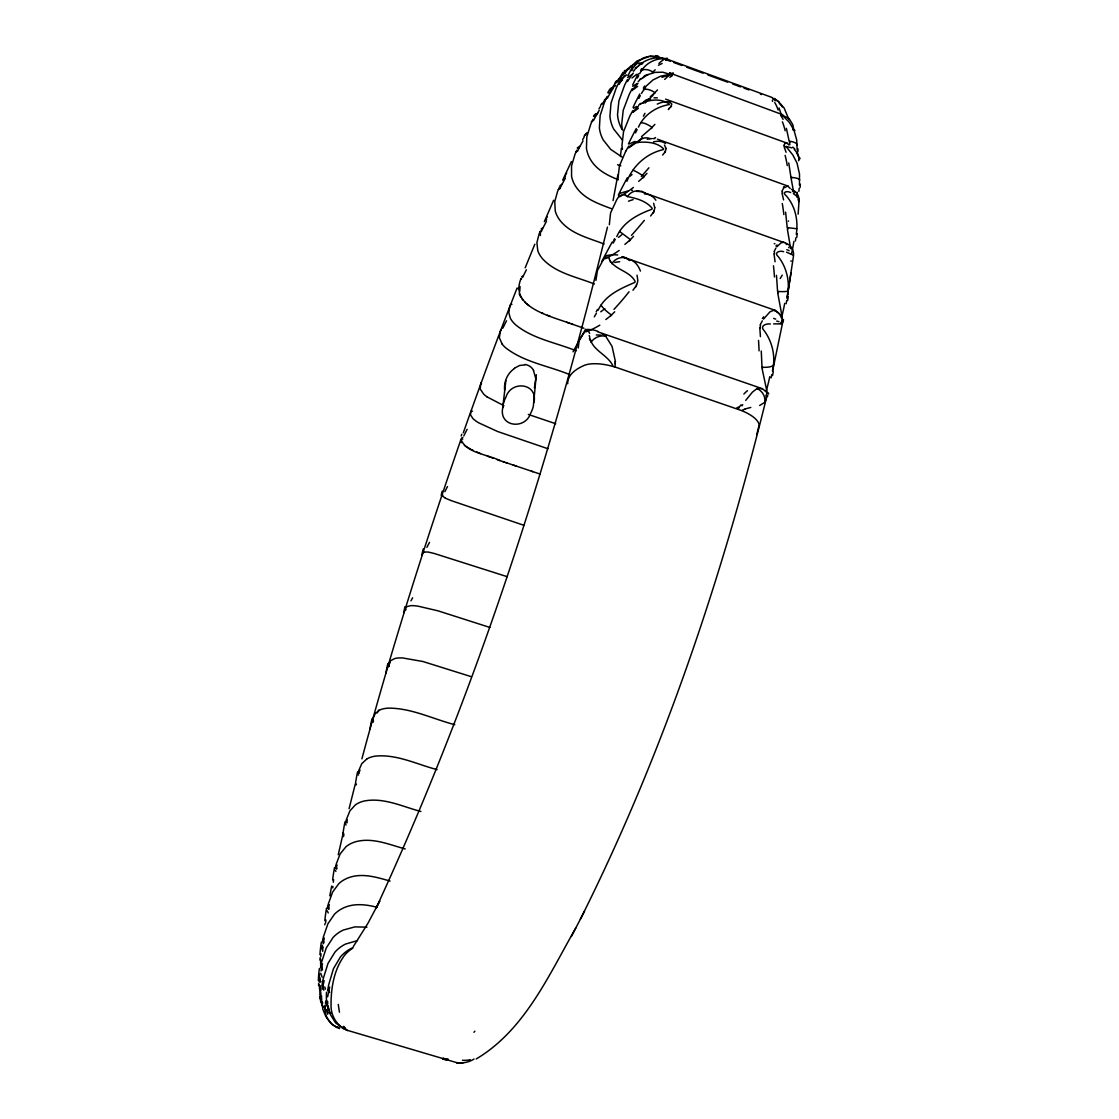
<?xml version="1.0" encoding="UTF-8"?>
<svg xmlns="http://www.w3.org/2000/svg" width="1119" height="1119" viewBox="0 0 1119 1119"><rect width="100%" height="100%" fill="white"/><g stroke="black" fill="none" stroke-linecap="round" stroke-linejoin="round"><path stroke-width="1.5" d="M321.489 995.784L321.531 998.414M569.767 323.321C550.632 316.201 508.977 306.844 521.104 278.393M518.293 289.01L518.293 288.087M759.815 327.727L760.416 336.623M797.162 149.904L796.7 139.959L793.861 129.86L789.468 122.544L782.405 115.299L787.706 117.817M320.663 965.347L320.691 958.913M322.845 1006.582L320.635 1001.295L320.342 995.938M325.237 1004.946C323.923 1012.737 327.126 1021.199 333.924 1025.48M625.675 151.331L619.408 165.99L617.912 178.928M799.428 185.139L799.525 174.102L797.036 163.108L792.853 155.009L786.028 146.449L791.916 147.876M319.321 982.272L319.419 979.447M319.391 975.516L319.474 974.229M505.886 380.558L502.711 407.848C498.752 427.024 525.273 430.018 530.63 413.275A33.528 30.856 7.6 0 0 533.329 406.281L536.309 374.711M461.532 438.634A84.359 15.638 19.9 0 0 461 439.403C466.203 453.209 487.856 454.328 500.025 460.622M533.973 402.448C538.113 383.09 511.285 380.026 505.984 397.007A33.444 30.731 4.8 0 0 503.326 404.015L502.711 407.848M796.28 234.305C798.406 220.863 795.469 206.469 786.447 196.021C781.314 192.09 787.063 190.482 790.713 192.58M320.803 956.619L321.013 953.682M798.141 214.163L799.064 200.581A12.015 11.526 -12.3 0 0 791.413 189.349M332.791 887.926L332.916 886.444M787.314 296.759C790.126 282.925 787.189 268.126 778.474 256.908C773.383 252.614 779.425 250.208 783.622 251.677M325.587 922.937L325.881 919.958M799.176 188.412L798.868 191.391M320.454 994.665L320.663 992.903M620.444 156.492L621.325 148.435M333.322 882.304L333.63 879.632M772.446 370.948C775.831 357.143 772.628 342.4 764.361 330.888C759.241 326.119 765.872 323.335 770.362 324.006M343.561 836.592L343.911 833.949M795.847 237.843L795.399 241.019M325.461 1003.267L325.783 1001.015M356.22 784.895L356.346 784.041M787.664 294.283L793.553 255.552A12.435 12.169 -40.1 0 0 785.286 242.977L640.963 191.643A12.547 11.386 -84.5 0 0 627.521 196.594L626.178 195.489M786.895 298.311L791.049 272.756M617.842 174.942L613.072 200.581M786.727 300.452L786.153 303.725M783.887 145.274L784.797 143.805M329.797 895.843L331.672 886.08M771.746 374.655L771.089 377.914M783.132 320.23L772.725 370.347M338.26 854.72L343.393 832.256M607.463 227.143C550.632 460.245 476.75 690.451 375.97 908.432L379.761 900.963L368.025 923.133L353.282 946.632M767.047 395.469C722.776 575.614 663.623 753.101 580.383 919.175M349.072 808.701L355.255 784.181M782.013 191.069L783.286 188.719M615.142 367.032L740.037 410.044A18.408 6.896 14.4 0 1 742.443 410.953A30.703 12.113 14.1 0 1 759.13 425.164L756.71 434.676M361.899 758.836C390.727 651.202 424.423 544.939 460.888 439.669M766.697 396.853L766.333 398.056M774.194 251.327L775.873 248.124M782.727 321.782L782.125 323.405A12.645 12.547 -58.9 0 0 774.096 310.089L769.886 311.907L763.522 319.097M534.392 387.971L535.777 378.614L533.497 370.529M760.221 324.804L762.305 320.831M798.546 160.772L798.924 159.499A11.596 10.505 0.3 0 0 796.476 152.995M463.28 432.829L470.581 412.184M765.816 399.581L764.795 402.225A12.813 12.407 31.8 0 0 757.004 388.573L752.416 392.14L745.716 400.392M509.788 306.676L517.076 288.059M525.189 267.805L534.84 244.194M544.338 221.646L553.625 200.259M798.994 200.888L798.56 201.882M562.661 180.173L571.403 161.542M511.929 304.312A4.154 2.042 21.7 0 0 510.39 305.151A474.274 44.83 -71.7 0 0 470.903 411.442L470.539 414.967L472.973 418.604A26.912 6.714 20 0 0 478.834 422.898L497.619 431.514L547.96 448.747M638.823 98.486L640.306 95.633M476.218 1058.952C524.699 1030.235 548.814 975.097 575.739 928.071M637.438 77.994L638.711 75.574M635.452 132.839L637.145 129.636M571.389 936.505L584.524 911.16M638.459 127.132C643.929 114.753 656.154 106.795 669.19 104.571A1.916 0.783 12.6 0 0 669.204 103.955C660.881 98.206 649.593 99.311 640.963 103.801M631.801 70.665L632.864 68.693M641.467 93.45L646.153 86.135L652.923 79.995L660.518 76.246L669.791 74.344L662.91 72.203L654.993 72.371L647.579 74.749L640.837 79.197M626.948 181.25C633.214 165.388 646.74 153.387 663.371 149.568A1.972 1.119 13.1 0 0 663.469 148.701C656.307 141.763 645.425 141.609 636.151 142.547M639.69 73.756C644.194 64.161 654.769 57.726 665.399 58.873M636.697 284.785L636.04 285.904M616.779 236.585C623.185 222.038 637.774 214.372 651.887 209.253A2.042 1.441 13.5 0 0 652.083 208.162C646.167 200.986 636.361 198.287 627.521 196.594M546.1 220.009L546.673 218.974M615.184 239.48L613.184 243.103M388.866 664.84L388.209 666.057A85.156 27.583 15.4 0 1 388.433 664.476L390.531 660.728L394.839 658.518A27.066 8.798 16 0 1 402.336 657.902L422.87 661.497L470.931 676.561M653.916 211.309L653.342 212.26M389.272 664.113L390.027 662.77M622.5 75.337L623.367 73.854M564.703 177.389L565.599 175.823M598.064 310.341C604.875 295.248 620.597 288.548 634.739 282.464A2.084 1.72 13.5 0 0 635.005 281.163C629.871 271.511 616.527 270.015 610.694 261.51M633.676 67.266L637.662 61.881L643.425 57.88L650.279 56.02L656.881 56.649L649.929 56.551M596.385 313.25L594.301 316.859M665.441 151.303L664.966 152.044M582.607 139.679L584.16 137.105M598.959 108.865L600.539 106.361M741.967 405.833L742.722 404.658M610.149 90.709L610.82 89.674M585.391 135.091L585.866 134.35M764.711 402.378L759.661 405.498M624.01 72.791L630.137 66.93A10.533 5.651 43.2 0 1 632.627 65.503M586.342 133.609L586.985 132.615M613.268 86.247L614.863 83.897M601.812 104.431L606.162 98.584M635.508 286.744L632.976 290.241M652.881 212.96L650.615 215.995M616.135 82.107L623.745 73.7M624.962 73.239L626.556 71.112M442.606 1058.756L443.586 1057.973M664.56 152.618L662.602 155.065M611.324 89.002L614.932 85.869M627.829 69.532L636.921 61.027L648.586 56.705M776.88 246.809L780.922 242.921L783.873 242.166M633.466 71.252L635.033 69.434M670.477 107.06L668.91 108.753M646.964 173.375L643.957 176.536A12.239 1.623 34.7 0 0 632.906 170.256M654.881 124.391L652.069 127.328A11.875 3.595 34.4 0 0 640.809 122.838M633.55 236.347L630.375 239.592L619.646 231.493M657.468 89.94L654.909 92.569A11.498 5.273 34.7 0 0 643.509 89.744M636.263 68.119C643.705 59.447 656.098 55.53 667.008 59.139M614.737 311.795L611.464 314.971A12.827 2.895 37 0 1 601.113 305.137M638.166 81.561L639.662 80.162M651.09 128.321L641.481 136.63M655.188 69.798L652.853 72.022A11.106 6.616 35.6 0 0 641.425 70.707M642.907 177.599L638.683 181.334M654 93.464L650.279 96.738M784.111 187.852L787.636 186.034L790.182 188.384M629.284 240.669L624.878 244.39M671.162 76.26L669.875 77.365M610.331 316.006L605.841 319.53M596.189 114.446L597.028 113.928M624.43 73.169L625.157 72.637M622.556 79.967L618.807 82.736A104.724 101.773 89.7 0 0 616.191 88.121L611.002 103.144L609.925 116.334A33.276 32.395 85.1 0 0 613.618 128.979L622.472 140.085M514.376 368.235L519.58 365.479L524.881 364.892M638.487 105.228L639.886 104.333M667.511 59.657L665.973 60.44M366.906 758.892L361.773 763.676L358.751 770.599A87.702 49.152 12.7 0 0 358.22 773.355M785.426 143.386L787.272 143.218L788.755 144.966M630.71 66.636L631.606 66.231M352.919 947.639L351.226 948.436A34.703 33.752 -72.1 0 0 340.526 956.815L333.462 968.676L328.72 984.65A109.466 105.857 -79 0 0 327.657 990.861M744.96 408.994L750.807 407.456M578.915 147.736L578.635 147.848A51.446 5.371 -80 0 0 577.25 147.974M633.941 142.882L635.2 142.589M757.507 388.377L762.585 388.811L767.256 392.895A126.601 60.958 14.4 0 1 765.746 396.084M781.314 323.839L773.593 323.895M656.685 57.601L658.853 57.069L670.323 61.251M647.23 139.246L649.607 138.868M448.243 1059.455L444.733 1059.455L447.992 1059.189M357.52 940.561L345.505 944.072A33.43 32.535 -51.4 0 0 334.987 952.073L328.007 963.403L323.237 978.649A105.186 102.179 -56.3 0 0 322.132 984.566L323.853 990.203M463.028 1062.882L458.65 1062.938M657.818 56.999L658.713 57.027M658.364 57.377L658.182 57.391A27.653 2.784 -21.1 0 0 657.888 57.377M651.72 138.616L650.489 138.742A12.197 10.7 76.6 0 0 637.858 142.742M654.014 97.829L657.301 97.801M636.669 191.349L640.124 191.545M652.923 138.56L654.713 138.63M447.978 1060.071L445.67 1059.721M366.934 927.175L354.989 926.868L343.309 930.043A31.989 30.842 -17.6 0 0 333.07 937.456L326.258 948.003L321.587 962.214A100.612 96.877 -21.1 0 0 320.51 967.725M444.383 1059.553L442.774 1059.092M774.516 310.159L779.565 313.977M786.531 252.167L793.161 255.104M377.285 907.355C366.612 904.544 354.835 903.019 344.386 907.551A30.884 28.395 -0.1 0 0 334.483 914.195L327.923 923.762L323.447 936.729A97.129 89.142 -2.8 0 0 322.426 941.764M621.94 256.657L775.215 310.355M345.967 1029.774L347.533 1030.529M624.22 194.496L625.283 194.902M390.083 881.073C376.711 877.254 362.108 872.666 348.429 877.772A29.947 25.499 6.4 0 0 338.903 883.548L332.637 892.025L328.454 903.579A94.22 80.036 4.4 0 0 327.531 908.082M405.204 848.943C389.02 844.579 372.054 836.998 355.129 841.894A29.15 22.352 9.9 0 0 345.995 846.719L340.092 854.007L336.246 864.064A91.688 70.147 8.3 0 0 335.42 867.994M420.926 811.485C402.434 806.645 383.691 797.204 364.151 801.022A28.451 19.051 12.1 0 0 355.436 804.827L349.911 810.869L346.456 819.374A89.506 59.783 10.8 0 0 345.771 822.731M437.067 769.62C416.772 764.333 396.685 753.954 375.215 756.136A27.877 15.666 13.6 0 0 366.906 758.892M454.79 724.692C432.717 718.957 411.26 707.921 388.041 708.145A27.416 12.239 14.9 0 0 380.124 709.838L375.411 713.349L372.837 718.678A86.247 38.396 14.2 0 0 372.459 720.846M643.257 192.146L644.908 192.776M489.912 627.451L437.921 610.806L417.891 606.134A26.828 5.343 16.9 0 0 410.771 605.659L406.882 606.596L405.26 608.764A84.415 16.771 16.6 0 0 405.218 609.743M507.187 576.677L434.452 553.541A26.702 1.902 17.8 0 0 427.696 551.989L423.136 552.115A84.037 5.973 17.7 0 0 423.262 552.632M524.056 525.357L451.796 500.822A26.702 1.539 18.6 0 1 445.418 498.165M760.388 94.122L761.452 94.569M531.455 471.197L532.952 471.7M540.323 474.162L502.921 461.601M555.709 423.723L528.35 414.45M513.187 465.07L516.181 466.077M505.816 462.595L507.285 463.084M569.865 374.683C548.52 365.815 523.986 362.29 505.452 347.603A27.304 11.931 21.3 0 1 502.193 344.204M504.361 462.091L497.144 459.629M576.173 350.82C555.961 342.568 532.868 338.959 515.579 324.776A27.583 13.596 22.1 0 1 510.348 318.286L508.837 312.733L509.635 307.124A80.54 39.585 22.8 0 1 510.404 305.151M597.518 331.728L762.235 388.657M571.319 323.853L583.95 328.231M566.69 322.244L572.872 324.398M594.357 284.016C576.691 276.883 556.045 273.372 542.561 258.811A28.395 18.701 24.3 0 1 537.777 250.67L536.896 242.655L539.12 233.927A89.324 58.692 25.5 0 1 540.533 230.878M623.87 257.23L625.199 257.734M491.451 457.643L492.864 458.147M617.576 164.731L620.835 165.892M604.106 244.026C588.552 237.927 570.466 233.941 559.724 220.051A29.066 22.016 26.4 0 1 555.22 210.862L554.758 201.602L557.598 191.391A91.45 69.098 27.9 0 1 559.248 187.796M657.44 139.162L788.308 186.216M490.038 457.153L487.255 456.132M665.609 99.143L787.035 143.134M666.826 59.083L771.928 97.423L775.243 100.836M673.596 62.44L681.779 65.434M686.702 67.224L703.068 73.197M707.991 75.001L727.644 82.163M732.553 83.953L740.736 86.946M744.009 88.135L748.933 89.94M669.47 72.889L782.587 114.684M611.212 208.596C598.231 203.714 583.824 198.748 575.823 186.607A29.863 25.191 29.6 0 1 571.571 176.396L571.543 165.976L574.984 154.338A93.954 79.057 31.6 0 1 576.886 150.212M550.254 316.341L547.345 315.222M618.359 179.767C607.589 175.585 596.511 169.836 590.468 159.513A30.786 28.115 35.7 0 1 586.44 148.365L586.818 136.868L590.874 123.929A96.835 88.275 38.3 0 1 593.028 119.313M796.798 228.738L787.216 227.633L785.594 212.148M479.226 453.013L480.527 453.545M503.928 405.679L487.017 396.881M476.68 451.922L477.953 452.468M541.652 312.844L543.051 313.46M445.418 498.165L441.781 495.549A84.023 4.826 18.7 0 1 442.103 495.381A42.956 21.932 -68.9 0 1 442.746 495.577M669.735 73.001L671.652 74.302M471.91 449.712L473.057 450.272M343.673 1028.865L335.588 1022.85L330.189 1014.276M793.357 193.657L796.994 196.259L798.91 199.378M470.791 449.153L468.693 448.048M622.01 157.024L610.708 149.386L603.225 139.931A31.864 30.633 51.4 0 1 599.378 127.958L600.148 115.509L604.778 101.409A100.234 96.206 54.8 0 1 607.169 96.374M602.022 333.658L605.029 335.686M467.728 447.502L465.924 446.425M464.371 445.376L465.112 445.894M334.147 1025.633L337.532 1027.788L331.839 1024.249L325.909 1016.639L322.859 1009.324L321.615 1000.428M528.867 305.515L526.685 303.753M794.294 149.47L797.497 153.149L798.98 157.611M778.712 101.871L774.04 98.444L778.111 101.256L784.083 107.928L789.049 119.789M338.917 1027.969L339.589 1028.571L338.651 1028.067M629.577 260.559L625.969 258.083A12.799 11.694 -61.1 0 0 611.813 263.734M338.456 1027.55L337.658 1026.766M524.685 301.892L525.65 302.829M669.763 101.591L671.428 103.829M785.594 243.285L786.755 244.543M609.226 259.3L610.079 260.419M522.111 298.969L522.909 299.962M502.235 344.218L499.34 337.728L500.319 331.322A86.121 37.263 22.2 0 1 501.27 329.42M780.754 104.333L782.293 106.976M780.391 315.152L780.922 315.992M461.504 442.676L461.07 441.935M781.174 115.984L780.684 115.201M781.384 116.32L783.104 119.383M772.516 98.052L773.019 99.087M664.504 145.078L665.875 148.295M590.245 339.057C593.112 350.163 606.232 354.499 611.939 364.011A3.707 3.497 -14.3 0 1 612.722 366.319M520.125 295.906L520.713 296.941M622.024 129.44L621.143 127.79A34.619 33.64 -73.4 0 1 617.52 114.697L618.877 101.004L624.528 85.38A109.144 105.536 -66.7 0 1 627.353 79.757M781.691 317.334L782.181 318.272M782.74 114.963L783.09 115.789M320.593 981.685L319.377 976.397M322.818 950.017L322.02 947.863M322.258 948.492L322.286 948.548A9.735 8.994 -18.8 0 0 322.734 951.416M519.188 293.793L519.622 294.843M321.74 999.491L321.405 998.638M779.062 107.956L781.146 114.25M653.608 203.294L654.685 207.477M589.209 335.518L589.811 337.378M767.256 392.895L762.109 368.683M786.097 152.282L784.097 146.757M320.58 996.092L319.293 984.454M786.377 128.321L789.175 141.232A11.442 4.294 -1.9 0 1 797.12 145.414M782.461 318.523L777.719 292.968M789.902 144.715L789.427 142.561M637.047 275.162L637.788 280.24A13.176 10.756 -6.9 0 1 636.501 284.716M783.58 199.881L782.027 193.083M328.874 1010.009L327.993 1005.338M790.574 247.872L790.755 248.796M790.392 246.949L787.37 229.143M793.385 190.622L791.161 178.774M788.755 162.982L790.951 177.348A11.819 2.588 0.9 0 1 799.679 180.047M578.257 347.981L579.152 340.372L583.74 333.252A126.293 60.468 13.5 0 1 586.468 330.441M775.075 261.776L773.998 253.817M321.908 947.234L321.866 946.492M319.461 977.67L319.474 977.782A10.043 8.756 -9.3 0 0 320.747 981.881M327.769 1003.575L327.573 1001.225M609.323 224.709L610.568 212.988L616.653 199.853A121.104 93.171 7.3 0 1 619.744 195.168M615.45 361.689L612.051 346.358L605.715 336.301A12.966 11.498 -37.9 0 0 591 342.302M776.474 275.33L777.579 291.458A12.491 1.595 4.9 0 0 788.084 290.884M595.909 280.421L597.42 270.588L602.595 261.021A123.957 78.959 10.9 0 1 605.561 257.16M761.27 351.016L761.997 367.214A12.757 3.916 6.3 0 0 773.425 365.004M567.683 383.789C567.417 374.389 576.817 368.585 584.552 365.256A30.87 12.295 15.6 0 1 612.555 366.347A18.701 7.511 15.6 0 1 615.114 367.116M793.847 130L792.839 124.741L789.874 119.859A39.319 25.471 -42.8 0 0 787.986 117.551M470.903 411.442A4.042 1.007 19.8 0 1 472.47 411.232M524.937 364.444A10.952 9.931 11.8 0 1 533.609 370.487M504.613 390.195A28.101 25.219 38.6 0 1 514.544 368.459M487.087 396.895A26.968 8.323 20.7 0 1 483.688 394.126L480.247 389.076L480.597 384.418A85.058 26.45 21 0 1 481.338 383.09M522.503 276.211A45.739 17.4 -49.5 0 1 521.608 276.757M522.517 277.568A49.068 9.931 -60.5 0 1 526.392 269.819M520.055 286.59A47.921 1.539 -84 0 1 519.748 291.262M520.657 279.344A44.41 18.296 -50.8 0 1 521.44 279.121M540.295 232.5A48.886 2.881 -82.9 0 1 540.407 235.466M539.904 232.123A45.278 16.505 -47.2 0 1 541.596 231.465M542.561 228.01A46.9 15.414 -46.1 0 1 541.148 228.975M541.736 230.542A50.285 11.4 -61.4 0 1 546.52 221.198M559.388 186.901A50.075 4.168 -81.5 0 1 559.92 188.146M558.395 189.377A46.355 14.309 -44.1 0 1 560.199 188.482M561.962 184.215A48.243 12.966 -43.2 0 1 559.99 185.642M560.255 187.922A51.712 12.868 -62.6 0 1 565.333 178.243M547.079 217.31A39.976 6.406 -61.1 0 1 547.387 216.764M578.859 147.946A41.123 3.93 -74.3 0 1 578.929 148.184M575.726 152.198A47.613 11.652 -41.4 0 1 577.628 151.079M579.796 146.281A49.754 9.973 -40.8 0 1 577.782 147.806M577.712 150.771A53.32 14.295 -63.9 0 1 583.041 140.882M566.018 174.158A41.123 7.567 -61.7 0 1 566.662 173.067M596.049 114.026A42.396 4.224 -72.8 0 1 596.301 114.11M593.546 116.208A52.999 6.462 -78.2 0 1 595.574 114.082M591.378 121.831A49.054 8.504 -39.3 0 1 593.35 120.53M596.595 114.725A51.432 6.42 -38.9 0 1 594.133 116.614M593.657 120.279A55.083 15.68 -65.5 0 1 599.224 110.347M584.104 136.252A42.41 8.77 -62.5 0 1 585.419 134.154M597.252 113.537A9.721 9.008 56.7 0 1 598.287 112.501M612.191 88.009A10.015 8.798 46.7 0 1 615.66 85.45M611.366 87.967A43.795 4.378 -71.1 0 1 611.757 87.688M607.785 92.709A54.705 7.413 -76.3 0 1 610.624 88.415M604.47 99.815A50.663 4.826 -37.6 0 1 607.365 97.773M610.736 91.716A53.236 2.266 -37.6 0 1 608.834 93.171M607.631 97.689A56.957 16.939 -67.2 0 1 613.38 87.953M600.595 105.368A43.837 9.973 -63.5 0 1 601.924 103.382M604.106 101.116A9.805 2.784 38 0 1 604.833 100.864M625.157 71.14A10.351 8.351 40.9 0 1 629.396 68.735M624.29 71.112A45.292 4.35 -69.4 0 1 624.836 70.427M619.464 78.764A56.537 8.155 -74.3 0 1 623.185 72.203M615.52 83.198A55.139 2.49 -36.7 0 1 626.724 74.875M619.101 84.331A58.901 18.044 -69.1 0 1 624.948 75.057M614.988 82.834A45.361 11.162 -64.7 0 1 616.303 81.03M618.457 79.071A10.155 4.196 40.2 0 1 621.772 78.484M635.102 64.902A10.714 7.637 37.5 0 1 642.586 63.293M634.249 64.818A46.844 4.112 -67.8 0 1 634.977 63.685M627.969 75.714A58.44 8.644 -72.1 0 1 632.641 66.86M636.697 74.33A54.299 4.196 -35.9 0 1 631.983 77.966M627.577 77.575A57.097 7.805 -36.6 0 1 631.969 74.469M627.493 81.561A60.86 18.911 -71.1 0 1 633.354 73.057M626.738 70.063A46.942 12.295 -66.2 0 1 628.025 68.497M655.748 55.908A44.424 8.742 -55.8 0 1 658.308 56.3M778.628 102.053A38.088 26.464 -51.9 0 1 780.363 104.654M640.725 70.287A48.425 3.609 -66.1 0 1 641.677 68.665M632.697 84.876A60.37 8.798 -69.9 0 1 638.389 73.728M637.676 86.303A56.244 9.498 -36 0 1 633.522 89.45M632.753 86.345A59.041 13.568 -37.1 0 1 636.823 83.701M632.235 90.583A62.762 19.471 -73.1 0 1 637.998 83.212M632.221 88.709A112.012 108.249 -41.3 0 0 629.242 94.402L623.227 110.235L621.702 124.097A35.36 34.633 -44.7 0 0 622.626 130.098M635.228 68.469A48.551 13.33 -67.8 0 1 636.473 67.21M638.473 65.993A10.938 7.106 47.4 0 1 642.656 63.769M774.768 102.584A45.669 17.582 -87.7 0 1 778.139 110.082M772.32 100.5A42.088 4.504 85.3 0 1 772.628 101.437M658.476 65.308A46.159 13.974 -48.2 0 1 662.14 63.503M667.134 59.167A11.246 1.343 -0.4 0 1 665.679 59.531M658.909 63.405A45.963 6.938 -53.3 0 1 667.497 58.356M653.23 72.148A33.5 20.282 -14.4 0 1 652.405 72.945M789.874 142.645A34.899 18.408 68.6 0 1 789.622 141.33M797.959 148.827A49.949 16.253 -75.8 0 1 797.917 151.806M794.938 130.405A41.599 22.618 23.5 0 1 794.868 130.671M643.383 88.177A49.977 2.839 -64.6 0 1 644.6 85.995M633.046 107.354A62.258 8.56 -67.6 0 1 639.788 93.996M645.859 102.347A58.23 15.19 -36.8 0 1 645.02 103.046M638.292 108.347A58.23 15.19 -36.8 0 1 633.354 111.97M633.494 108.277A60.93 19.624 -38.5 0 1 636.669 106.459M632.794 112.404A64.538 19.624 -75.3 0 1 638.306 106.543M632.878 110.599A114.697 107.816 -12.1 0 0 629.773 116.18L623.535 131.72L621.954 145.358A36.2 34.465 -4.5 0 0 622.472 149.359M639.844 79.351A50.117 14.197 -69.5 0 1 641.019 78.47M642.935 77.701A11.358 8.49 53.6 0 1 648.349 74.581M782.405 121.831A47.138 16.114 -89.7 0 1 785.174 130.783M782.167 116.194A11.12 1.678 41.8 0 1 781.244 114.935M780.88 114.138A43.529 7.246 88.1 0 1 781.328 114.614M792.923 129.51A11.19 9.232 4.5 0 1 793.217 130.252M662.028 77.393A47.739 17.275 -50.3 0 1 668.211 75.519M672.085 74.302A11.666 3.189 0 0 1 671.162 75.519M672.253 75.686A29.709 4.546 -19.5 0 1 672.071 75.924M664.686 79.407A47.488 4.616 -51.2 0 1 673.358 73.001M655.216 92.709A34.773 24.618 -18.5 0 1 654.307 93.632M653.118 95.185A56.468 5.245 -41.9 0 1 648.083 99.997M791.567 178.774A36.13 21.988 75.9 0 1 791.357 177.361M800.085 158.115A43.081 16.967 24.5 0 1 799.176 159.625M797.371 192.286A63.909 22.702 -76 0 1 796.742 196.902M800.323 184.187A51.39 16.072 -77.4 0 1 800.085 187.586M792.784 147.135A40.48 23.415 -34.8 0 1 794.826 149.079M643.383 116.18A51.446 1.734 -63.2 0 1 644.978 113.299M628.43 143.931A64.063 7.847 -65.3 0 1 636.277 128.531M642.516 137.651A60.16 21.135 -38.4 0 1 628.92 147.68M629.451 143.917A62.664 25.709 -40.8 0 1 634.921 141.456M628.696 147.61A66.133 19.289 -77.4 0 1 633.816 143.68M625.675 151.331A117.915 102.794 1.2 0 1 628.822 146.071M640.026 103.773A51.586 14.827 -71.4 0 1 641.089 103.354M642.893 103.088A11.777 9.721 62.9 0 1 650.559 99.045M785.104 155.387A48.537 14.155 88.8 0 1 787.272 165.57M784.909 147.246A11.526 3.483 44.3 0 1 784.349 145.624M784.811 143.106A44.9 9.833 -88.5 0 1 785.426 143.064M657.259 104.095A49.25 20.478 -53.1 0 1 669.526 101.969M671.708 103.829A12.085 5.161 -0.2 0 1 670.896 105.913M671.484 106.375A30.745 8.756 -19.8 0 1 671.19 106.781M669.568 107.928A48.942 1.748 -49.5 0 1 668.295 109.578M652.335 127.496A36.046 28.604 -25.2 0 1 651.342 128.503M787.762 229.073A37.291 25.024 85.1 0 1 787.608 227.591M799.148 199.49A44.522 10.113 25.6 0 1 797.861 199.895M788.349 221.268A66.091 1.077 -61.1 0 1 788.517 220.961M793.875 241.396A65.517 22.38 -78 0 1 791.441 254.153M797.232 233.647A52.705 15.568 -78.9 0 1 796.798 237.382M792.448 191.279A41.585 20.17 -28.2 0 1 794.672 192.776M655.007 137.665A36.787 1.651 -11.5 0 1 655.566 137.623M618.331 195.028A65.699 6.588 -63.2 0 1 627.339 177.711M633.396 187.46A61.979 27.066 -41.1 0 1 619.632 196.804M620.332 193.307A64.161 31.5 -44.4 0 1 627.955 191.069M631.703 190.412A64.161 31.5 -44.4 0 1 632.459 190.314M619.632 196.203A67.504 18.394 -79.4 0 1 624.206 194.566M635.256 142.365A52.915 15.148 -73.5 0 1 636.179 142.435M782.279 203.546A49.837 11.694 87.8 0 1 783.846 214.568M782.629 193.391A11.903 5.329 47.9 0 1 782.349 191.321M783.342 187.223A46.159 12.127 -84.5 0 1 784.167 186.649M653.496 141.875A50.621 23.415 -56.7 0 1 665.539 143.554M666.043 148.295A12.491 7.148 -1.1 0 1 665.134 151.233M665.441 151.988A31.71 13.134 -21.2 0 1 665.064 152.548M648.936 167.794A50.285 1.623 -48.4 0 1 641.313 176.508M644.166 176.718A37.263 31.947 -35.7 0 1 643.117 177.781M632.039 174.522A59.908 5.091 -39.7 0 1 629.997 176.229M784.699 303.375A66.916 21.527 -79.9 0 1 781.468 317.936M778.083 292.87A38.312 27.22 -83.8 0 1 777.957 291.374M774.935 243.858A45.865 2.238 27 0 1 774.264 243.55M790.937 261.286A53.978 1.091 -65.4 0 1 791.189 260.769M780.167 278.561A67.448 1.301 -59.4 0 1 782.265 275.134M788.252 296.605A53.824 14.701 -80.2 0 1 787.636 300.535M786.797 249.705A42.578 15.694 -22.9 0 1 789.161 250.712M628.472 201.196A61.895 29.36 -43 0 1 633.102 199.672M641.285 191.167A37.822 7.707 -11.2 0 1 642.054 191.293M614.583 238.711A53.95 1.413 -61 0 1 613.604 240.487M601.854 261.314A67.126 4.756 -61.2 0 1 612.317 241.83M619.129 250.474A63.587 32.675 -44.9 0 1 605.351 258.671M606.05 255.691A65.35 36.577 -49.3 0 1 617.66 254.978M605.533 257.398A68.581 16.911 -81.2 0 1 609.393 258.391M625.241 195.056A54.062 15.093 -75.5 0 1 625.997 195.685M773.467 265.762A50.984 8.812 87.3 0 1 774.474 277.008M774.502 254.027A12.253 7.106 53 0 1 774.488 251.537M775.943 246.068A47.25 13.932 -79.9 0 1 776.992 244.963M788.643 247.327A37.654 1.371 50.9 0 1 789.105 247.845M644.46 193.923A51.796 25.877 -61.1 0 1 655.874 200.217M654.755 207.477A12.855 9.064 -3 0 1 653.664 211.239M653.762 212.246A32.591 17.47 -23.8 0 1 653.3 212.96M644.334 220.373A51.474 5.413 -47.9 0 1 631.466 235.368M630.543 239.774A38.34 34.395 -51.3 0 1 629.438 240.851M621.786 234.738A61.391 11.078 -39.8 0 1 618.513 237.368M769.76 376.683A68.063 20.1 -81.6 0 1 766.291 390.783M767.368 392.727A69.28 7.455 -57.1 0 1 768.613 394M762.445 368.557A39.109 28.339 -71.1 0 1 762.347 367.102M775.705 319.083A47.04 6.35 28.8 0 1 773.677 318.425M783.384 320.048A54.887 2.364 -63.9 0 1 783.622 319.922M780.181 323.559A68.525 4.182 -58 0 1 782.866 320.705M773.299 371.508A54.761 13.47 -81.3 0 1 772.544 375.494M776.698 321.111A43.403 10.043 -18.9 0 1 778.922 321.671M614.807 262.489A63.042 34.521 -47.6 0 1 619.674 261.734M625.759 257.524A38.703 14.001 -11.7 0 1 626.486 257.888M597.532 309.417A54.887 3.413 -60.4 0 1 596.217 311.725M573.054 351.814A68.301 2.35 -59.6 0 1 585.573 329.238M599.812 325.153A64.916 37.598 -50.1 0 1 586.23 331.714M586.818 329.462A66.189 40.564 -55.8 0 1 597.77 331.28M586.594 329.559A69.364 14.855 -82.7 0 1 589.629 333.406M609.897 261.007A54.971 14.589 -77.5 0 1 610.47 262.21M758.528 340.4A51.936 5.581 87.6 0 1 759.074 350.862M760.263 327.881A12.547 8.686 60.3 0 1 760.5 324.986M762.361 318.467A48.131 15.065 -74.7 0 1 763.662 316.831M774.432 310.578A38.536 7.371 53.4 0 1 774.894 310.732M630.025 259.496A52.705 27.625 -66.3 0 1 640.432 271.078M636.403 285.96A33.318 21.513 -28.1 0 1 635.872 286.8M629.074 291.765A52.439 9.456 -48.2 0 1 613.967 309.376M611.589 315.124A39.151 35.724 -71.9 0 1 610.442 316.159M604.819 308.718A62.636 17.289 -40.8 0 1 600.749 311.795M782.125 320.663A124.237 79.603 12.3 0 1 781.552 322.09M324.776 986.958A54.495 1.902 73.3 0 1 325.433 989.168M327.657 996.805A58.608 6.98 -73.1 0 1 329.671 987.084M326.678 1002.624A61.041 20.534 -70.5 0 1 326.496 992.231M329.629 992.497A57.251 5.371 72.3 0 1 328.552 989.252M324.048 1007.31A10.575 5.805 -7 0 1 321.894 1003.869M320.999 1001.701A47.11 12.519 -76.9 0 1 320.873 999.701M320.482 997.183A59.097 19.89 -72.8 0 1 320.957 985.699M328.636 1009.842A52.621 2.714 74.2 0 1 325.951 1002.023M322.37 989.098A56.691 6.826 -71.2 0 1 324.16 980.65M324.398 1007.855A46.97 3.972 -76.1 0 1 324.524 1006.373M330.888 1013.73A10.756 7.539 -0.8 0 1 324.972 1007.771M443.11 1059.092A10.379 1.147 -2.5 0 1 444.131 1058.798M446.299 1058.826A40.606 15.316 -46.4 0 1 445.04 1058.882M339.463 1012.219A44.564 4.812 85.2 0 1 338.26 1004.4M320.677 990.217A10.197 4.35 -3.9 0 1 319.363 988.231M318.607 985.769A45.515 11.414 -78.4 0 1 318.607 983.531M318.355 980.72A57.139 18.939 -75 0 1 319.349 968.55M320.943 964.802A53.404 4.7 74 0 1 322.496 970.005M322.118 977.097A50.859 6.756 75.6 0 1 320.733 973.25M320.971 970.97A54.859 6.406 -69.3 0 1 322.482 963.851M319.726 997.896A45.417 4.266 -74.5 0 1 319.754 996.861M322.818 1002.988A10.379 8.281 -3.9 0 1 320.244 998.022M321.615 964.046A9.847 2.923 -1.7 0 1 320.58 962.927M319.964 960.158A43.991 10.253 -79.7 0 1 320.062 957.766M319.936 954.731A55.251 17.764 -77.1 0 1 321.335 942.198M322.999 939.498A51.6 8.756 75.7 0 1 323.992 942.799M323.279 947.961A49.236 10.211 77.5 0 1 322.244 945.415M323.097 943.876A53.139 5.777 -67.5 0 1 324.314 938.058M318.999 977.544A43.907 4.35 -72.8 0 1 318.915 976.943M324.776 924.798A42.55 9.05 -80.8 0 1 324.846 923.86M324.818 920.699A53.474 16.435 -79 0 1 326.524 908.096M328.091 906.124A49.921 12.169 78 0 1 329.028 909.034M328.259 912.922A47.767 13.106 80 0 1 327.238 910.81M328.343 909.243A51.572 4.994 -65.9 0 1 329.294 904.642M321.852 948.241A42.508 4.252 -71.2 0 1 321.657 948.017M332.623 879.982A51.852 14.995 -80.7 0 1 334.539 867.547M335.966 866.288A48.397 14.981 80.8 0 1 336.875 868.876M335.91 871.407A46.494 15.512 82.9 0 1 335.127 870.092M336.315 868.428A50.187 4.084 -64.4 0 1 337.057 864.889M342.96 833.851A50.411 13.484 -82.2 0 1 344.988 821.808M346.261 821.248A47.04 17.247 84 0 1 346.946 822.955M346.037 825.025A45.389 17.442 86.2 0 1 345.491 824.311M346.652 822.297A48.984 3.063 -63 0 1 347.31 819.877M336.553 868.568A40.074 3.609 -68.1 0 1 336.357 868.764M355.492 783.412A49.166 11.931 -83.5 0 1 357.562 771.928M358.653 772.096A45.851 19.009 87.7 0 1 359.115 773.075M358.542 775.061A44.494 18.967 -90 0 1 357.996 774.502M358.989 772.893A48.005 1.972 -61.8 0 1 360.038 770.082M370.011 728.931A48.131 10.379 -84.5 0 1 371.942 718.902M372.823 719.811A44.872 20.338 -88.2 0 1 373.536 721.098M373.173 722.203A43.795 20.114 -85.8 0 1 372.291 721.601M377.159 712.985A47.222 0.825 -60.9 0 1 378.768 709.964M385.873 673.414A47.32 8.812 -85.3 0 1 387.845 663.553M388.503 665.245A44.075 21.247 -83.7 0 1 389.258 666.323M388.727 666.714A43.305 20.925 -81.2 0 1 388.111 666.448M403.637 613.016A46.732 7.274 -85.9 0 1 405.008 606.68M405.442 609.17A43.501 21.807 -78.9 0 1 405.973 609.729M405.526 609.883A43.026 21.387 -76.5 0 1 405.204 609.799M410.967 600.791A46.341 1.637 -59.5 0 1 412.631 597.798M421.807 555.276A46.383 5.735 -86.2 0 1 423.22 548.953M423.402 552.282A43.123 22.03 -73.9 0 1 423.681 552.492M423.667 552.38A42.956 21.555 -71.6 0 1 423.332 552.38M426.898 547.345A46.243 2.923 -59.1 0 1 429.514 542.379M441.18 495.395A46.243 4.224 -86.2 0 1 442.229 491.115M442.606 494.766A43.095 21.387 -66.7 0 1 442.257 494.822M444.872 491.675A46.355 4.266 -58.9 0 1 447.502 486.527M461.21 435.948A46.327 2.742 -86 0 1 461.811 434.27M461.476 438.774A42.998 21.513 -63.9 0 1 462.748 439.166M462.916 437.445A43.445 20.925 -61.9 0 1 461.769 437.795M463.812 435.92A46.704 5.637 -59 0 1 467.141 429.304M767.746 395.413A55.53 3.944 -62.7 0 1 767.536 396.42M596.301 334.973A63.839 38.689 -53.7 0 1 601.281 335.252M605.337 335.56A39.389 20.17 -13.4 0 1 605.994 336.19M589.475 338.4A55.628 13.61 -79.4 0 1 589.853 340.162M757.059 388.657A39.235 13.288 57.1 0 1 757.591 388.517M614.877 361.843A33.682 26.968 -51.6 0 1 614.918 363.647M615.296 363.955A14.281 12.673 -25.8 0 1 614.793 366.892M742.079 410.491A6.742 5.833 57.5 0 1 745.016 409.288M739.351 406.882A44.494 4.658 -17.3 0 1 736.848 407.778M738.372 408.869A18.995 15.736 65.6 0 1 741.114 404.812M743.855 394.056A49.754 16.295 -69.8 0 1 747.478 390.685M470.302 1059.665A38.144 26.73 51.7 0 1 462.399 1060.266M457.028 1063.288A5.805 1.301 -10.1 0 1 457.098 1062.742M474.064 1059.05A26.646 25.625 89.7 0 1 457.377 1062.672L457.237 1062.658A15.918 15.288 87.2 0 1 455.349 1062.239L348.261 1030.599A16.17 15.722 -78.3 0 1 346.149 1029.802A26.758 26.045 -79.7 0 1 331.084 1007.408C330.678 989.294 333.588 969.893 344.708 955.136A34.941 34.116 -83.5 0 1 352.709 948.213M330.567 1012.681A10.98 7.246 -11.4 0 1 328.538 1008.317M327.489 1006.485A48.704 13.512 -75.3 0 1 327.21 1004.778M474.904 1031.186A44.55 1.357 -49.8 0 1 473.952 1032.305M344.065 1027.34A17.764 6.784 41.5 0 1 343.127 1026.836M327.643 1014.22A39.864 28.059 20.3 0 1 326.916 1009.744M345.561 1028.697A13.526 1.539 31.6 0 1 344.764 1028.319M345.603 1028.487A45.823 17.848 -88.3 0 1 343.631 1026.347M502.109 327.811A44.774 18.953 -53.2 0 1 501.69 328.035M502.921 328.035A48.061 8.476 -59.8 0 1 506.543 320.775M481.24 382.586A46.634 1.273 -85.6 0 1 481.24 384.139M481.156 383.481A43.263 20.771 -59.2 0 1 481.506 383.495"/></g></svg>
